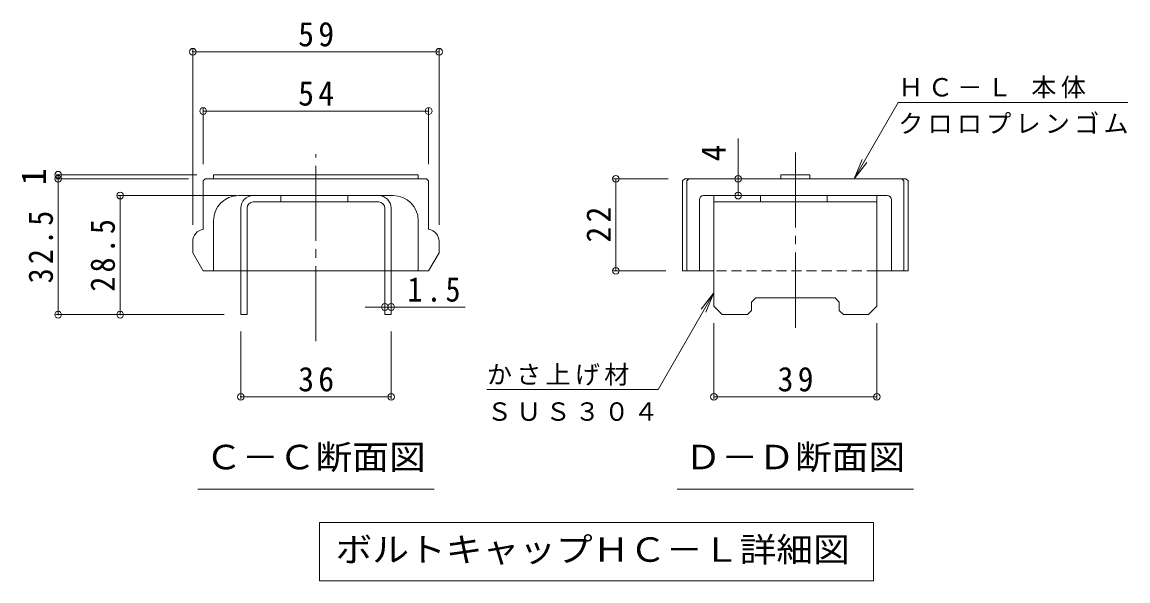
# Model space of a CAD drawing. Units: millimetres on the paper, enlarged 5 times, with parts at other scales. Extents: x -1338 to 1340, y -985 to 867.
# Drawn here: x 678 to 1340, y -838 to -503 of the extents above; entities that cross this region are included whole.
import ezdxf
from ezdxf.enums import TextEntityAlignment as Align

# ---------------------------------------------------------------- set-up
doc = ezdxf.new("R2010")
doc.units = ezdxf.units.MM
doc.header["$LTSCALE"] = 5
doc.header["$PDMODE"] = 32
doc.header["$PDSIZE"] = 4
doc.linetypes.add('CHAIN2', pattern=[12, 9, -1, 1, -1])
doc.linetypes.add('DASHED1', pattern=[1.8, 1.2, -0.6])
for name, color, linetype, lineweight in [('D-4', 7, 'Continuous', 9), ('D-5', 7, 'Continuous', 9), ('D-7', 6, 'Continuous', 5), ('D-8', 4, 'Continuous', 9)]:
    doc.layers.add(name, color=color, linetype=linetype, lineweight=lineweight)
doc.styles.add('ＭＳ ゴシック', font='')
doc.styles.get('ＭＳ ゴシック').set_extended_font_data('MS Gothic')

msp = doc.modelspace()

# ---------------------------------------------------------------- linework, layer by layer
at = {"layer": 'D-4'}
for p, q in [((779.881, -519.319), (779.881, -624.428)), ((779.881, -520.819), (927.381, -520.819)), ((927.381, -519.319), (927.381, -624.428)), ((786.131, -554.805), (786.131, -588.179)), ((921.131, -554.805), (921.131, -588.178)), ((1175.883, -596.928), (1202.336, -551.109)), ((1339.836, -551.109), (1202.336, -551.109)), ((786.131, -556.305), (921.131, -556.305)), ((1106.474, -596.928), (1106.474, -572.652)), ((1175.883, -596.928), (1180.666, -585.38)), ((1175.883, -596.928), (1183.492, -587.011)), ((697.82, -594.428), (782.38, -594.428)), ((699.32, -596.928), (699.32, -594.428)), ((697.82, -596.928), (777.381, -596.928)), ((699.32, -678.178), (699.32, -596.928)), ((1031.671, -596.928), (1064.468, -596.928)), ((1033.171, -596.928), (1033.171, -651.928)), ((1106.474, -606.928), (1106.474, -596.928)), ((734.933, -606.928), (806.13, -606.928)), ((736.433, -678.178), (736.433, -606.928)), ((1031.671, -651.928), (1063.217, -651.928)), ((1091.967, -665.053), (1058.51, -723.004)), ((1091.967, -665.053), (1084.358, -674.97)), ((1091.967, -665.053), (1087.184, -676.602)), ((894.88, -673.595), (883.116, -673.595)), ((894.88, -673.595), (898.63, -673.595)), ((898.63, -673.595), (942.901, -673.595)), ((697.82, -678.178), (798.63, -678.178)), ((808.63, -728.805), (808.63, -688.178)), ((898.63, -728.805), (898.63, -688.178)), ((1091.967, -728.805), (1091.967, -683.178)), ((1189.467, -728.805), (1189.467, -683.178)), ((898.63, -727.305), (808.63, -727.305)), ((956.01, -723.004), (1058.51, -723.004)), ((1189.467, -727.305), (1091.967, -727.305))]:
    msp.add_line(p, q, dxfattribs=at)
for p in [(779.881, -520.819), (927.381, -520.819), (786.131, -556.305), (921.131, -556.305), (699.32, -594.428), (699.32, -596.928), (1033.171, -596.928), (1106.474, -596.928), (736.433, -606.928), (1106.474, -606.928), (1033.171, -651.928), (894.88, -673.595), (898.63, -673.595), (699.32, -678.178), (736.433, -678.178), (808.63, -727.305), (898.63, -727.305), (1091.967, -727.305), (1189.467, -727.305)]:
    msp.add_point(p, dxfattribs=at)
at = {"layer": 'D-5'}
for p, q in [((782.88, -782.635), (924.38, -782.635)), ((1069.967, -782.635), (1211.467, -782.635)), ((855.732, -802.5), (855.732, -837.5)), ((855.732, -802.5), (1187.5, -802.5)), ((1187.5, -802.5), (1187.5, -837.5)), ((855.732, -837.5), (1187.5, -837.5))]:
    msp.add_line(p, q, dxfattribs=at)
at = {"layer": 'D-7', "linetype": 'CHAIN2'}
for p, q in [((853.63, -694.069), (853.63, -582.191)), ((1140.717, -581.061), (1140.717, -688.371))]:
    msp.add_line(p, q, dxfattribs=at)
at = {"layer": 'D-7'}
for p, q in [((792.38, -596.928), (792.38, -594.428)), ((792.38, -594.428), (914.88, -594.428)), ((914.88, -596.928), (914.88, -594.428)), ((1132.084, -594.429), (1132.084, -596.928)), ((1149.351, -594.429), (1132.084, -594.429)), ((1149.351, -594.429), (1149.351, -596.928)), ((786.131, -598.179), (787.381, -596.928)), ((786.131, -598.179), (786.131, -627.033)), ((919.881, -596.928), (787.381, -596.928)), ((1073.217, -598.179), (1074.468, -596.928)), ((1073.217, -598.179), (1073.217, -651.928)), ((1206.967, -596.928), (1074.468, -596.928)), ((1075.717, -598.179), (1076.968, -596.928)), ((1075.717, -598.179), (1075.717, -651.928)), ((1205.717, -598.178), (1204.467, -596.928)), ((1205.717, -598.178), (1205.717, -651.928)), ((1208.217, -598.178), (1206.967, -596.928)), ((1208.217, -598.178), (1208.217, -651.928)), ((807.381, -606.928), (899.88, -606.928)), ((1195.717, -606.928), (1085.717, -606.928)), ((1083.217, -609.429), (1083.217, -651.928)), ((1198.217, -609.429), (1198.217, -651.928)), ((792.38, -621.928), (792.38, -651.928)), ((914.881, -621.928), (914.881, -651.928)), ((779.881, -634.428), (779.881, -641.103)), ((927.38, -634.428), (927.38, -641.103)), ((786.131, -651.928), (779.881, -641.103)), ((921.131, -651.928), (927.38, -641.103)), ((786.131, -651.928), (808.63, -651.928)), ((812.38, -651.928), (894.88, -651.928)), ((898.63, -651.928), (921.131, -651.928)), ((1091.967, -651.928), (1073.217, -651.928)), ((1208.217, -651.928), (1189.467, -651.928))]:
    msp.add_line(p, q, dxfattribs=at)
at = {"layer": 'D-7', "linetype": 'DASHED1'}
for p, q in [((808.63, -651.928), (812.38, -651.928)), ((894.88, -651.928), (898.63, -651.928)), ((1189.467, -651.928), (1091.967, -651.928))]:
    msp.add_line(p, q, dxfattribs=at)
at = {"layer": 'D-7'}
msp.add_lwpolyline([(919.881, -596.928), (921.131, -598.178), (921.131, -627.033)], dxfattribs=at)
for centre, radius, start, end in [((807.381, -621.928), 15, 90, 180), ((899.88, -621.928), 15, 0, 90), ((1085.717, -609.429), 2.5, 90, 180), ((1195.717, -609.429), 2.5, 0, 90), ((787.381, -634.428), 7.5, 99.59386, 180), ((919.881, -634.428), 7.5, 0, 80.40614)]:
    msp.add_arc(centre, radius, start, end, dxfattribs=at)
at = {"layer": 'D-8'}
for p, q in [((816.13, -606.928), (891.13, -606.928)), ((832.663, -610.678), (832.663, -606.928)), ((872.663, -610.678), (872.663, -606.928)), ((1091.967, -606.928), (1189.467, -606.928)), ((1091.967, -673.178), (1091.967, -606.928)), ((1119.75, -610.678), (1119.75, -606.928)), ((1159.75, -610.678), (1159.75, -606.928)), ((1189.467, -673.178), (1189.467, -606.928)), ((808.63, -614.428), (808.63, -678.178)), ((812.38, -614.428), (812.38, -678.178)), ((891.13, -610.678), (816.13, -610.678)), ((894.88, -614.428), (894.88, -678.178)), ((898.63, -614.428), (898.63, -678.178)), ((1091.967, -610.678), (1189.467, -610.678)), ((1116.967, -668.178), (1164.467, -668.178)), ((1091.967, -673.178), (1096.967, -678.178)), ((1189.467, -673.178), (1184.467, -678.178)), ((808.63, -678.178), (812.38, -678.178)), ((898.63, -678.178), (894.88, -678.178)), ((1166.967, -675.678), (1169.467, -678.178)), ((1184.467, -678.178), (1169.467, -678.178))]:
    msp.add_line(p, q, dxfattribs=at)
for points in [[(1114.467, -675.678), (1114.467, -670.678), (1116.967, -668.178)], [(1166.967, -675.678), (1166.967, -670.678), (1164.467, -668.178)], [(1114.467, -675.678), (1111.967, -678.178), (1096.967, -678.178)]]:
    msp.add_lwpolyline(points, dxfattribs=at)
for centre, radius, start, end in [((816.13, -614.428), 7.5, 90, 180), ((891.13, -614.428), 7.5, 0, 90), ((816.13, -614.428), 3.75, 90, 180), ((891.13, -614.428), 3.75, 0, 90)]:
    msp.add_arc(centre, radius, start, end, dxfattribs=at)

# ---------------------------------------------------------------- texts
at = {"layer": 'D-4', "color": 2, "style": 'ＭＳ ゴシック'}
for s, p in [('4', (1103.474, -586.453)), ('1', (696.32, -600.678))]:
    msp.add_text(s, height=14.66, rotation=90, dxfattribs=at).set_placement(p, align=Align.BOTTOM_LEFT)
at = {"layer": 'D-4', "color": 2, "char_height": 14.66, "attachment_point": 7, "style": 'ＭＳ ゴシック'}
for s, insert in [('\\T1.27;\\W0.95;59', (843.006, -517.819)), ('\\T1.27;\\W0.95;54', (843.006, -553.305)), ('\\T1.27;\\W0.9;1.5', (908.41, -670.595)), ('\\T1.27;\\W0.95;36', (843.005, -724.305)), ('\\T1.27;\\W0.95;39', (1130.092, -724.305))]:
    msp.add_mtext(s, dxfattribs=dict(at, insert=insert))
at = {"layer": 'D-4', "char_height": 11, "attachment_point": 7, "style": 'ＭＳ ゴシック'}
for s, insert in [('\\T1.18;ＨＣ－Ｌ\\~本体', (1202.336, -548.78)), ('\\T1.17;クロロプレンゴム', (1202.336, -569.967)), ('\\T1.17;かさ上げ材', (956.01, -720.675)), ('\\T1.17;ＳＵＳ３０４', (956.01, -741.862))]:
    msp.add_mtext(s, dxfattribs=dict(at, insert=insert))
at = {"layer": 'D-4', "color": 2, "char_height": 14.66, "attachment_point": 7, "rotation": 90, "style": 'ＭＳ ゴシック'}
for s, insert in [('\\T1.27;\\W0.95;22', (1030.171, -635.053)), ('\\T1.28;\\W0.9;32.5', (696.32, -659.428)), ('\\T1.28;\\W0.9;28.5', (733.433, -664.428))]:
    msp.add_mtext(s, dxfattribs=dict(at, insert=insert))
at = {"layer": 'D-5', "color": 2, "style": 'ＭＳ ゴシック', "width": 1.1}
for s, p in [('Ｃ－Ｃ断面図', (787.38, -775.135)), ('Ｄ－Ｄ断面図', (1074.467, -775.135)), ('ボルトキャップＨＣ－Ｌ詳細図', (865.366, -830.5))]:
    msp.add_text(s, height=14.66, dxfattribs=at).set_placement(p, align=Align.BOTTOM_LEFT)

doc.saveas('drawing.dxf')
